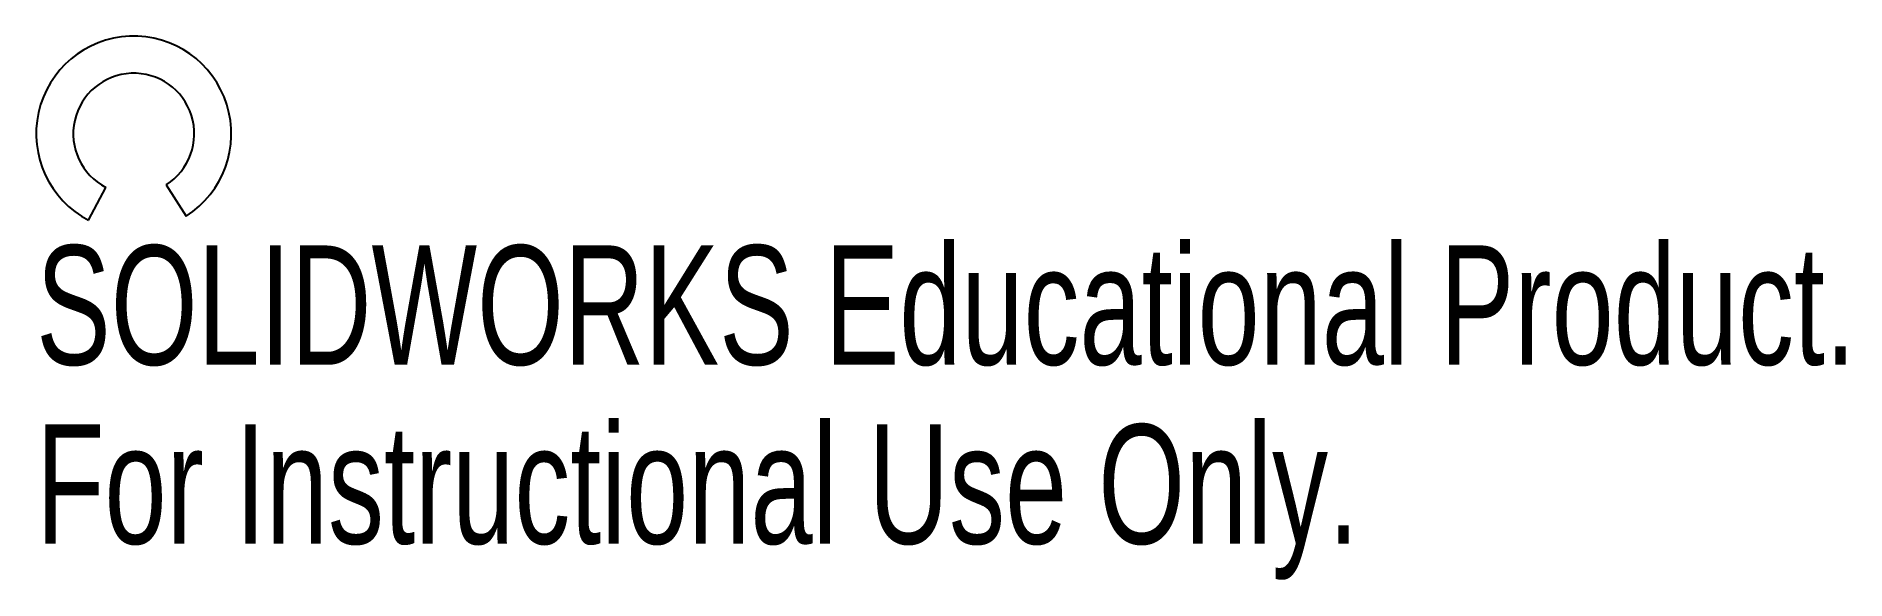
# Model space of a CAD drawing. Header units: millimetres. Extents: x -3.9 to 69.3, y -18.1 to 3.9.
import ezdxf

# ---------------------------------------------------------------- set-up
doc = ezdxf.new("R2010")
doc.units = ezdxf.units.MM
doc.styles.add('SLDTEXTSTYLE0', font='TXT', dxfattribs={"width": 0.7})

msp = doc.modelspace()

# ---------------------------------------------------------------- linework, layer by layer
at = {"color": 7, "linetype": 'Continuous', "lineweight": 25}
for p, q in [((-1.827, -3.502), (-1.133, -2.172)), ((1.314, -2.068), (2.119, -3.333))]:
    msp.add_line(p, q, dxfattribs=at)
for radius in [3.95, 2.45]:
    msp.add_arc((0, 0), radius, 302.44719, 242.44719, dxfattribs=at)

# ---------------------------------------------------------------- texts
at = {"color": 7, "linetype": 'Continuous', "char_height": 4.83362, "attachment_point": 1, "style": 'SLDTEXTSTYLE0'}
for s, insert in [('SOLIDWORKS Educational Product.', (-3.95, -4.522)), ('For Instructional Use Only.', (-3.95, -11.772))]:
    msp.add_mtext(s, dxfattribs=dict(at, insert=insert))

doc.saveas('drawing.dxf')
